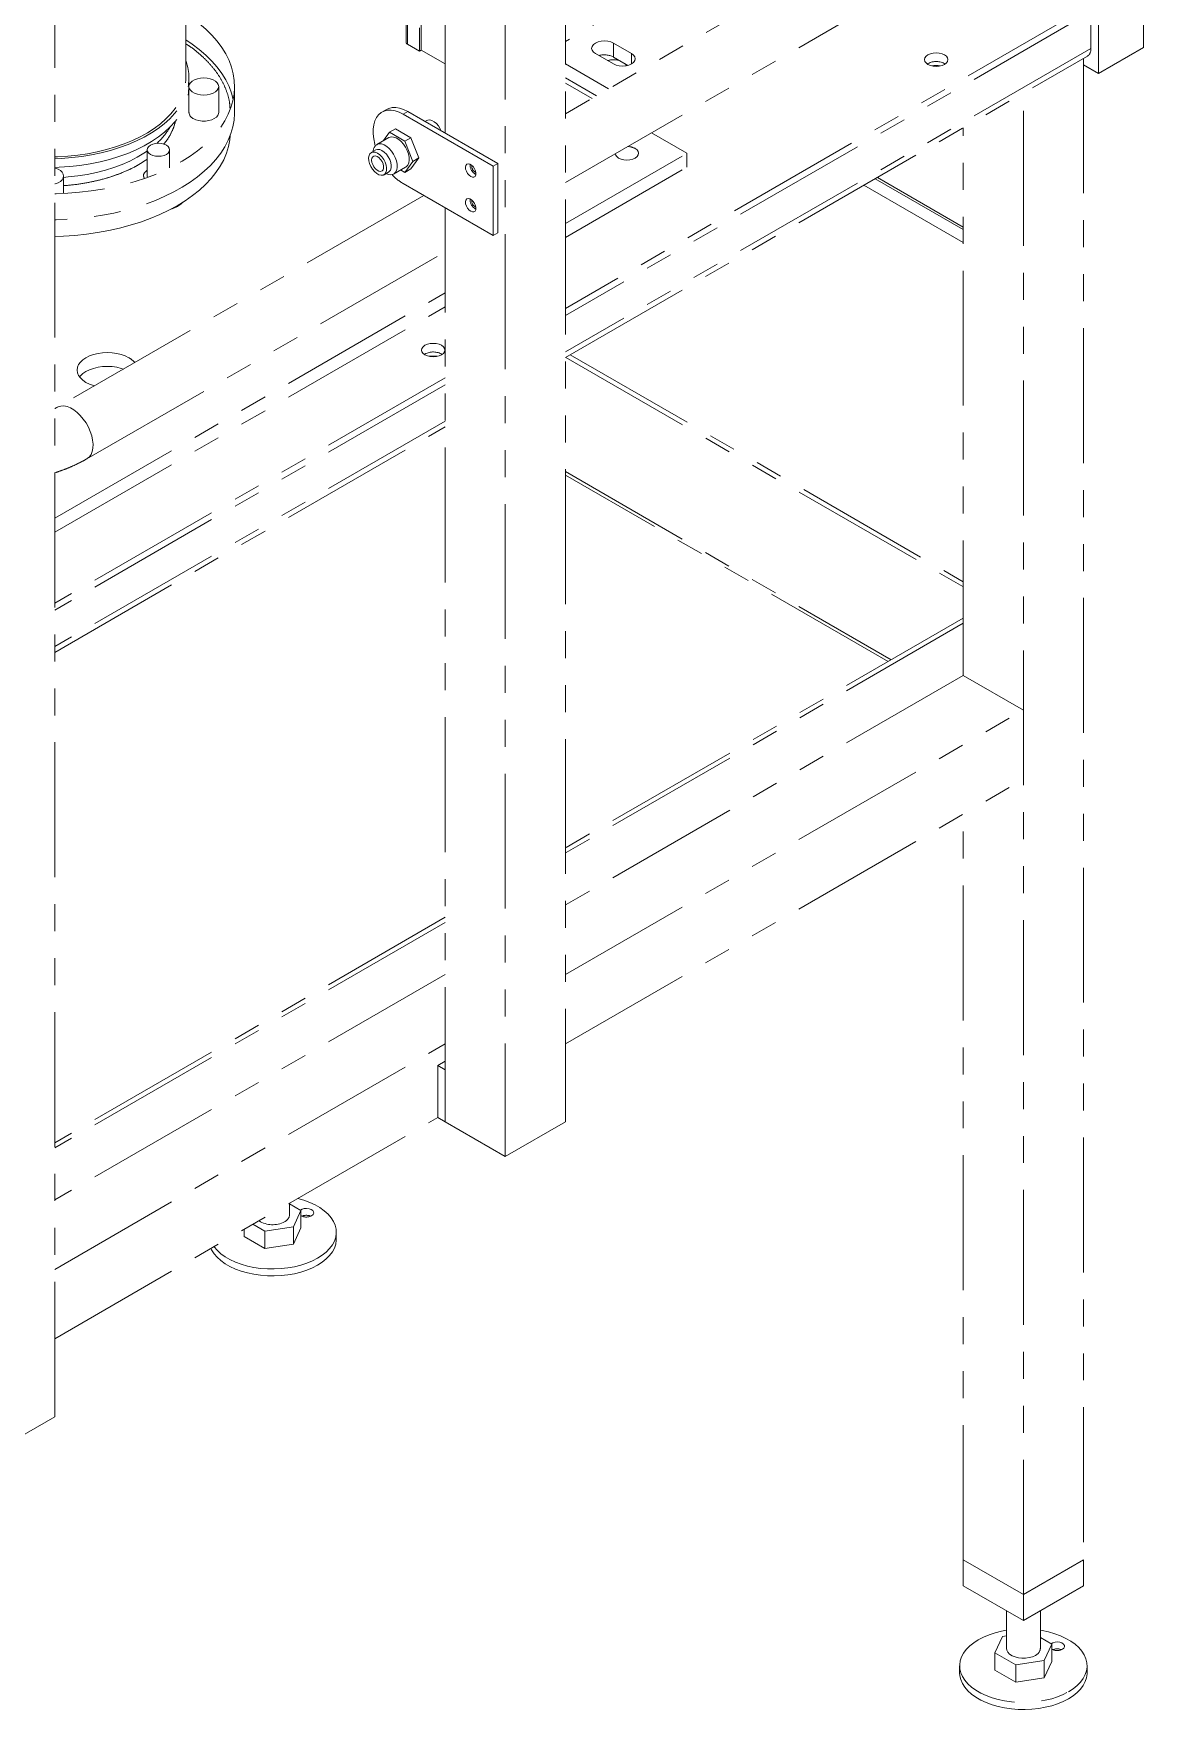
# Paper-space layout 'Blatt1' of a CAD drawing. Header units: millimetres. Extents: x 0 to 1189, y 0 to 841.
# Drawn here: x 898.5 to 950.7, y 113.1 to 192 of the extents above; entities that cross this region are included whole.
import ezdxf

# ---------------------------------------------------------------- set-up
doc = ezdxf.new("R2010")
doc.units = ezdxf.units.MM
doc.linetypes.add('PHANTOM', pattern=[12.7, 6.35, -1.27, 1.27, -1.27, 1.27, -1.27])

psp = doc.layouts.new('Blatt1')

# ---------------------------------------------------------------- linework, layer by layer
at = {"color": 7, "linetype": 'PHANTOM', "lineweight": 18}
for p, q in [((917.838, 187.308), (917.838, 260.388)), ((923.495, 260.388), (923.495, 140.765)), ((920.666, 258.755), (920.666, 139.132)), ((899.453, 126.886), (899.453, 246.509)), ((915.992, 230.788), (915.992, 191.594)), ((916.707, 191.227), (916.707, 230.421)), ((916.622, 230.372), (916.622, 191.178)), ((935.629, 195.226), (923.495, 188.221)), ((905.62, 189.919), (905.62, 194.652)), ((950.718, 194.449), (950.718, 191.346)), ((947.961, 193.184), (923.495, 179.06)), ((948.244, 193.021), (923.495, 178.733)), ((923.495, 184.988), (937.029, 192.801)), ((948.244, 191.306), (948.244, 193.021)), ((948.597, 190.122), (948.597, 193.225)), ((916.622, 191.178), (916.056, 191.504)), ((916.707, 191.227), (916.622, 191.178)), ((916.707, 191.227), (917.838, 190.574)), ((923.495, 176.748), (948.078, 190.94)), ((925.758, 190.571), (924.909, 191.061)), ((925.758, 191.551), (926.606, 191.061)), ((950.718, 191.346), (948.597, 190.122)), ((925.53, 189.396), (923.495, 190.571)), ((925.758, 190.898), (926.44, 190.504)), ((940.571, 190.591), (940.539, 190.571)), ((947.89, 190.831), (947.89, 120.144)), ((948.597, 190.122), (947.89, 190.53)), ((905.77, 189.51), (905.77, 189.919)), ((905.77, 189.51), (905.77, 188.285)), ((907.17, 188.285), (907.17, 189.51)), ((907.92, 188.285), (907.92, 189.51)), ((923.495, 189.918), (924.964, 189.07)), ((924.752, 188.947), (923.495, 189.673)), ((945.062, 118.512), (945.062, 189.198)), ((915.07, 188.427), (914.858, 188.305)), ((915.858, 188.206), (920.101, 185.757)), ((916.07, 188.328), (920.313, 185.879)), ((916.972, 187.909), (916.885, 187.858)), ((915.175, 187.102), (914.61, 186.776)), ((915.208, 187.356), (914.929, 186.96)), ((915.491, 187.52), (915.208, 187.356)), ((915.943, 186.932), (915.208, 187.356)), ((915.491, 187.52), (916.226, 187.095)), ((916.226, 187.095), (915.943, 186.932)), ((916.226, 187.095), (916.593, 186.148)), ((929.222, 186.367), (927.553, 187.331)), ((942.233, 161.788), (942.233, 187.566)), ((903.803, 186.53), (903.803, 185.306)), ((904.861, 185.673), (904.861, 186.53)), ((914.568, 186.521), (914.356, 186.398)), ((916.31, 185.985), (915.943, 186.932)), ((923.495, 183.06), (929.222, 186.367)), ((929.222, 186.367), (929.222, 185.714)), ((914.956, 185.359), (915.168, 185.482)), ((915.41, 185.39), (915.975, 185.717)), ((915.739, 185.58), (915.943, 185.462)), ((915.943, 185.462), (916.31, 185.985)), ((916.226, 185.626), (915.943, 185.462)), ((916.593, 186.148), (916.226, 185.626)), ((916.31, 185.985), (916.593, 186.148)), ((920.313, 185.879), (920.101, 185.757)), ((920.101, 185.757), (920.101, 182.49)), ((920.313, 185.879), (920.313, 182.613)), ((923.495, 182.407), (929.222, 185.714)), ((899.87, 184.475), (899.87, 185.296)), ((903.632, 185.317), (903.632, 185.306)), ((903.803, 185.306), (903.819, 185.231)), ((920.101, 182.49), (915.858, 184.94)), ((919.252, 185.389), (919.285, 185.372)), ((937.551, 184.863), (942.233, 182.16)), ((942.233, 182.772), (938.082, 185.169)), ((938.188, 185.23), (942.233, 182.895)), ((916.834, 184.376), (899.566, 174.408)), ((917.838, 140.765), (917.838, 183.797)), ((919.252, 183.756), (919.285, 183.739)), ((920.101, 182.49), (920.313, 182.613)), ((900.966, 171.983), (917.838, 181.723)), ((899.453, 169.181), (917.838, 179.795)), ((899.453, 168.528), (917.838, 179.141)), ((916.883, 176.917), (916.851, 176.896)), ((923.513, 176.759), (942.233, 165.952)), ((923.725, 176.881), (942.233, 166.197)), ((917.838, 175.794), (899.453, 165.181)), ((917.838, 175.468), (899.453, 164.855)), ((899.453, 162.869), (917.838, 173.483)), ((942.233, 164.482), (923.495, 153.665)), ((942.233, 164.238), (923.495, 153.42)), ((942.233, 161.788), (923.495, 150.971)), ((945.062, 160.155), (942.233, 161.788)), ((923.495, 147.705), (945.062, 160.155)), ((945.062, 160.155), (945.062, 156.889)), ((923.495, 144.439), (945.062, 156.889)), ((942.233, 120.144), (942.233, 155.256)), ((917.838, 150.399), (899.453, 139.786)), ((917.838, 150.154), (899.453, 139.541)), ((917.838, 147.705), (899.453, 137.092)), ((899.453, 133.826), (917.838, 144.439)), ((917.838, 143.623), (917.484, 143.419)), ((917.838, 143.214), (917.484, 143.419)), ((917.484, 143.419), (917.484, 140.969)), ((917.838, 143.214), (917.838, 140.765)), ((899.453, 130.56), (917.484, 140.969)), ((917.838, 140.765), (917.484, 140.969)), ((920.666, 139.132), (917.838, 140.765)), ((923.495, 140.765), (920.666, 139.132)), ((910.506, 136.39), (910.506, 136.941)), ((910.506, 136.908), (911.045, 136.597)), ((911.045, 136.597), (910.686, 135.825)), ((911.045, 135.781), (911.045, 136.597)), ((908.368, 135.706), (908.368, 135.367)), ((909.348, 135.618), (908.781, 135.945)), ((910.686, 135.825), (909.348, 135.618)), ((910.686, 135.825), (910.686, 135.008)), ((911.045, 135.781), (910.686, 135.008)), ((909.348, 134.801), (908.368, 135.367)), ((909.348, 135.618), (909.348, 134.801)), ((910.686, 135.008), (909.348, 134.801)), ((912.706, 135.247), (912.706, 135.574)), ((896.625, 125.253), (899.453, 126.886)), ((942.233, 120.144), (945.062, 118.512)), ((942.233, 118.92), (942.233, 120.144)), ((947.89, 120.144), (945.062, 118.512)), ((947.89, 120.144), (947.89, 118.92)), ((942.233, 118.92), (945.062, 117.287)), ((945.062, 117.287), (947.89, 118.92)), ((945.062, 118.512), (945.062, 117.287)), ((944.262, 117.749), (944.262, 115.98)), ((945.862, 115.98), (945.862, 117.749)), ((943.723, 115.773), (944.082, 116.546)), ((944.082, 116.546), (944.262, 116.573)), ((945.862, 116.498), (946.4, 116.187)), ((946.4, 116.187), (946.041, 115.414)), ((946.4, 115.37), (946.4, 116.187)), ((944.703, 115.207), (943.723, 115.773)), ((943.723, 115.773), (943.723, 114.956)), ((946.041, 115.414), (944.703, 115.207)), ((944.703, 115.207), (944.703, 114.391)), ((946.041, 115.414), (946.041, 114.598)), ((946.4, 115.37), (946.041, 114.598)), ((942.062, 115.163), (942.062, 114.837)), ((944.703, 114.391), (943.723, 114.956)), ((946.041, 114.598), (944.703, 114.391)), ((948.062, 114.837), (948.062, 115.163))]:
    psp.add_line(p, q, dxfattribs=at)
at = {"color": 8, "linetype": 'PHANTOM', "lineweight": 18}
for p, q in [((916.056, 191.504), (916.056, 230.698)), ((930.283, 195.551), (923.495, 191.633)), ((948.244, 191.306), (923.495, 177.019)), ((925.758, 191.551), (925.758, 190.898)), ((926.606, 190.571), (926.606, 191.061)), ((916.07, 188.328), (915.858, 188.206)), ((917.838, 173.753), (899.453, 163.14)), ((923.495, 171.38), (938.838, 162.523)), ((938.697, 162.441), (923.495, 171.217))]:
    psp.add_line(p, q, dxfattribs=at)
at = {"color": 7, "linetype": 'PHANTOM', "lineweight": 18, "flags": 128}
for points in [[(905.62, 192.924), (905.918, 192.726), (906.257, 192.473), (906.569, 192.207), (906.85, 191.931), (907.101, 191.645), (907.319, 191.35), (907.505, 191.048), (907.657, 190.74), (907.775, 190.427), (907.858, 190.11), (907.907, 189.791), (907.92, 189.47), (907.898, 189.15), (907.841, 188.831), (907.749, 188.515), (907.622, 188.203), (907.462, 187.896), (907.268, 187.596), (907.041, 187.303), (906.783, 187.019), (906.494, 186.746), (906.175, 186.483), (905.828, 186.233), (905.455, 185.996), (905.056, 185.773), (904.634, 185.565), (904.189, 185.373), (903.724, 185.197), (903.241, 185.039), (902.742, 184.899), (902.228, 184.777), (901.702, 184.675), (901.166, 184.592), (900.621, 184.529), (900.071, 184.486), (899.517, 184.463), (899.453, 184.462)], [(905.62, 191.699), (905.918, 191.502), (906.257, 191.248), (906.569, 190.983), (906.85, 190.706), (907.101, 190.42), (907.319, 190.126), (907.505, 189.823), (907.657, 189.515), (907.775, 189.202), (907.856, 188.898)], [(924.909, 191.061), (924.814, 191.133), (924.754, 191.216), (924.733, 191.306), (924.754, 191.396), (924.814, 191.479), (924.909, 191.551), (925.033, 191.606), (925.178, 191.641), (925.333, 191.652), (925.489, 191.641), (925.633, 191.606), (925.758, 191.551)], [(926.606, 191.061), (926.701, 190.989), (926.761, 190.906), (926.782, 190.816), (926.761, 190.727), (926.701, 190.643), (926.606, 190.571), (926.482, 190.516), (926.337, 190.482), (926.182, 190.47), (926.027, 190.482), (925.882, 190.516), (925.758, 190.571)], [(940.571, 191), (940.685, 191.05), (940.818, 191.082), (940.96, 191.093), (941.103, 191.082), (941.235, 191.05), (941.349, 191), (941.437, 190.934), (941.492, 190.857), (941.51, 190.775), (941.492, 190.693), (941.437, 190.616), (941.349, 190.551), (941.235, 190.5), (941.103, 190.469), (940.96, 190.458), (940.818, 190.469), (940.685, 190.5), (940.571, 190.551), (940.484, 190.616), (940.429, 190.693), (940.41, 190.775), (940.429, 190.857), (940.484, 190.934), (940.571, 191)], [(899.453, 186.112), (899.772, 186.124), (900.25, 186.16), (900.723, 186.215), (901.187, 186.291), (901.64, 186.385), (902.08, 186.499), (902.505, 186.631), (902.912, 186.78), (903.299, 186.946), (903.664, 187.128), (904.005, 187.325), (904.32, 187.535), (904.607, 187.759), (904.866, 187.993), (905.094, 188.239), (905.291, 188.493), (905.455, 188.754), (905.585, 189.022), (905.681, 189.295), (905.743, 189.571), (905.769, 189.849), (905.76, 190.127), (905.716, 190.404), (905.638, 190.679), (905.62, 190.726)], [(926.306, 190.581), (926.328, 190.556), (926.367, 190.487)], [(899.453, 186.199), (899.587, 186.203), (900.061, 186.231), (900.531, 186.279), (900.993, 186.347), (901.445, 186.434), (901.884, 186.541), (902.309, 186.666), (902.717, 186.808), (903.105, 186.968), (903.471, 187.144), (903.815, 187.335), (904.133, 187.54), (904.423, 187.758), (904.685, 187.988), (904.917, 188.228), (905.118, 188.478), (905.286, 188.735), (905.421, 188.999), (905.521, 189.268), (905.587, 189.541), (905.618, 189.815), (905.62, 189.919)], [(899.453, 185.704), (899.664, 185.711), (900.154, 185.743), (900.639, 185.796), (901.116, 185.869), (901.582, 185.964), (902.034, 186.077), (902.47, 186.211), (902.888, 186.362), (903.285, 186.531), (903.66, 186.717), (904.009, 186.919), (904.33, 187.135), (904.624, 187.364), (904.886, 187.605), (905.117, 187.857), (905.314, 188.118), (905.477, 188.387), (905.605, 188.662), (905.697, 188.942), (905.752, 189.226), (905.77, 189.51)], [(905.77, 189.51), (905.788, 189.6), (905.84, 189.686), (905.923, 189.762), (906.034, 189.826), (906.167, 189.874), (906.315, 189.904), (906.47, 189.914), (906.626, 189.904), (906.774, 189.874), (906.907, 189.826), (907.018, 189.762), (907.101, 189.686), (907.153, 189.6), (907.17, 189.51), (907.153, 189.42), (907.101, 189.335), (907.018, 189.258), (906.907, 189.194), (906.774, 189.146), (906.626, 189.116), (906.47, 189.106), (906.315, 189.116), (906.167, 189.146), (906.034, 189.194), (905.923, 189.258), (905.84, 189.335), (905.788, 189.42), (905.77, 189.51)], [(907.92, 188.285), (907.92, 188.245), (907.898, 187.925), (907.841, 187.606), (907.749, 187.29), (907.622, 186.978), (907.462, 186.671), (907.268, 186.371), (907.041, 186.078), (906.783, 185.795), (906.494, 185.521), (906.175, 185.258), (905.828, 185.008), (905.455, 184.771), (905.056, 184.548), (904.634, 184.34), (904.189, 184.148), (903.724, 183.972), (903.241, 183.814), (902.742, 183.674), (902.228, 183.553), (901.702, 183.45), (901.166, 183.367), (900.621, 183.304), (900.071, 183.261), (899.517, 183.238), (899.453, 183.237)], [(905.975, 188), (906.098, 187.943), (906.239, 187.904), (906.392, 187.884), (906.549, 187.884), (906.702, 187.904), (906.843, 187.943), (906.965, 188), (907.063, 188.07), (907.131, 188.152), (907.166, 188.24), (907.17, 188.285)], [(914.545, 186.724), (914.526, 186.795), (914.473, 187.04), (914.447, 187.276), (914.447, 187.499), (914.473, 187.704), (914.526, 187.889), (914.602, 188.049), (914.703, 188.181), (914.825, 188.284), (914.966, 188.355), (915.123, 188.392), (915.295, 188.396), (915.477, 188.365), (915.666, 188.302), (915.858, 188.206)], [(915.07, 188.427), (915.178, 188.477), (915.335, 188.515), (915.507, 188.518), (915.689, 188.488), (915.878, 188.424), (916.07, 188.328)], [(916.972, 187.909), (917.016, 187.927), (917.108, 187.936), (917.21, 187.91), (917.317, 187.851), (917.42, 187.763), (917.514, 187.652), (917.593, 187.524), (917.64, 187.422)], [(905.216, 183.897), (905.591, 184.128), (905.94, 184.372), (906.26, 184.629), (906.552, 184.897), (906.813, 185.175), (907.043, 185.462), (907.241, 185.757), (907.405, 186.059), (907.535, 186.366), (907.632, 186.678), (907.693, 186.992), (907.714, 187.194)], [(915.292, 187.138), (915.194, 187.112), (915.175, 187.102)], [(915.975, 185.717), (916, 185.733), (916.07, 185.807), (916.117, 185.91), (916.139, 186.037), (916.135, 186.18), (916.104, 186.335), (916.049, 186.493), (915.972, 186.647), (915.876, 186.79), (915.766, 186.915), (915.647, 187.016), (915.524, 187.089), (915.404, 187.131), (915.292, 187.138)], [(903.811, 186.478), (903.65, 186.369), (903.331, 186.178), (902.988, 186.001), (902.622, 185.84), (902.236, 185.696), (901.833, 185.569), (901.413, 185.461), (900.981, 185.371), (900.537, 185.301), (900.086, 185.25), (899.862, 185.233)], [(903.958, 186.314), (903.874, 186.378), (903.821, 186.451), (903.803, 186.53), (903.821, 186.609), (903.874, 186.683), (903.958, 186.746), (904.068, 186.795), (904.195, 186.825), (904.332, 186.836), (904.469, 186.825), (904.597, 186.795), (904.706, 186.746), (904.79, 186.683), (904.843, 186.609), (904.861, 186.53), (904.843, 186.451), (904.79, 186.378), (904.706, 186.314), (904.597, 186.266), (904.469, 186.235), (904.332, 186.225), (904.195, 186.235), (904.068, 186.266), (903.958, 186.314)], [(914.444, 186.425), (914.359, 186.4), (914.293, 186.342), (914.25, 186.255), (914.232, 186.144), (914.241, 186.016), (914.276, 185.88), (914.335, 185.744), (914.414, 185.616), (914.508, 185.505), (914.612, 185.417), (914.718, 185.358), (914.82, 185.332), (914.913, 185.34), (914.989, 185.382), (915.044, 185.456), (915.074, 185.556), (915.079, 185.676), (915.057, 185.809), (915.009, 185.946), (914.94, 186.079), (914.853, 186.199), (914.753, 186.3), (914.647, 186.374), (914.542, 186.416), (914.444, 186.425)], [(914.797, 185.514), (914.719, 185.524), (914.635, 185.565), (914.553, 185.634), (914.48, 185.725), (914.422, 185.83), (914.386, 185.938), (914.373, 186.042), (914.386, 186.131), (914.422, 186.198), (914.48, 186.236), (914.553, 186.242), (914.635, 186.217), (914.719, 186.161), (914.797, 186.08), (914.863, 185.981), (914.911, 185.873), (914.936, 185.766), (914.936, 185.669), (914.911, 185.59), (914.863, 185.537), (914.797, 185.514)], [(914.656, 186.548), (914.571, 186.523), (914.568, 186.521)], [(915.168, 185.482), (915.201, 185.505), (915.256, 185.578), (915.286, 185.678), (915.291, 185.798), (915.269, 185.931), (915.222, 186.068), (915.152, 186.201), (915.065, 186.322), (914.965, 186.422), (914.859, 186.496), (914.754, 186.539), (914.656, 186.548)], [(915.045, 185.41), (915.121, 185.378), (915.238, 185.353), (915.344, 185.363), (915.434, 185.406), (915.504, 185.481), (915.552, 185.584), (915.574, 185.71), (915.569, 185.854), (915.539, 186.008), (915.483, 186.166), (915.406, 186.32), (915.31, 186.463), (915.2, 186.588), (915.081, 186.69), (914.959, 186.763), (914.839, 186.804), (914.727, 186.812), (914.727, 186.812)], [(926.783, 186.591), (926.87, 186.525), (926.925, 186.449), (926.944, 186.367), (926.925, 186.285), (926.87, 186.208), (926.783, 186.142), (926.669, 186.092), (926.536, 186.06), (926.394, 186.049), (926.252, 186.06), (926.119, 186.092), (926.005, 186.142), (925.918, 186.208), (925.863, 186.285), (925.845, 186.345)], [(899.453, 185.666), (899.474, 185.66), (899.607, 185.612), (899.718, 185.548), (899.801, 185.471), (899.853, 185.386), (899.87, 185.296), (899.853, 185.206), (899.801, 185.121), (899.718, 185.044), (899.607, 184.98), (899.474, 184.932), (899.453, 184.926)], [(899.87, 184.845), (899.973, 184.853), (900.425, 184.898), (900.871, 184.964), (901.306, 185.049), (901.729, 185.153), (902.137, 185.275), (902.528, 185.415), (902.898, 185.571), (903.247, 185.744), (903.572, 185.932), (903.803, 186.084)], [(919.04, 185.266), (918.96, 185.328), (918.888, 185.415), (918.833, 185.516), (918.8, 185.621), (918.793, 185.718), (918.813, 185.798), (918.858, 185.851), (918.922, 185.872), (918.999, 185.858), (919.081, 185.811), (919.158, 185.736), (919.222, 185.641), (919.267, 185.536), (919.287, 185.434), (919.28, 185.344), (919.247, 185.276), (919.192, 185.239), (919.12, 185.236), (919.04, 185.266)], [(899.453, 182.454), (899.855, 182.467), (900.399, 182.503), (900.939, 182.558), (901.471, 182.634), (901.994, 182.728), (902.506, 182.842), (903.003, 182.975), (903.485, 183.126), (903.949, 183.294), (904.393, 183.479), (904.816, 183.681), (905.216, 183.897)], [(919.04, 183.633), (918.96, 183.695), (918.888, 183.781), (918.833, 183.882), (918.8, 183.988), (918.793, 184.085), (918.813, 184.165), (918.858, 184.218), (918.922, 184.239), (918.999, 184.225), (919.081, 184.178), (919.158, 184.103), (919.222, 184.008), (919.267, 183.903), (919.287, 183.8), (919.28, 183.711), (919.247, 183.643), (919.192, 183.606), (919.12, 183.603), (919.04, 183.633)], [(901.317, 175.418), (901.281, 175.429), (901.09, 175.496), (900.92, 175.58), (900.775, 175.678), (900.658, 175.788), (900.573, 175.907), (900.521, 176.033), (900.503, 176.162), (900.521, 176.29), (900.573, 176.416), (900.658, 176.535), (900.775, 176.645), (900.92, 176.743), (901.09, 176.827), (901.281, 176.895), (901.488, 176.944), (901.705, 176.974), (901.928, 176.984), (902.151, 176.974), (902.368, 176.944), (902.575, 176.895), (902.766, 176.827), (902.936, 176.743), (902.936, 176.743)], [(916.883, 177.325), (916.997, 177.375), (917.13, 177.407), (917.272, 177.418), (917.415, 177.407), (917.547, 177.375), (917.661, 177.325), (917.749, 177.259), (917.804, 177.183), (917.822, 177.1), (917.804, 177.018), (917.749, 176.942), (917.661, 176.876), (917.547, 176.825), (917.415, 176.794), (917.272, 176.783), (917.13, 176.794), (916.997, 176.825), (916.883, 176.876), (916.796, 176.942), (916.741, 177.018), (916.722, 177.1), (916.741, 177.183), (916.796, 177.259), (916.883, 177.325)], [(902.682, 176.206), (902.575, 176.241), (902.368, 176.291), (902.151, 176.321), (901.928, 176.331), (901.705, 176.321), (901.488, 176.291), (901.281, 176.241), (901.09, 176.174), (900.92, 176.09), (900.775, 175.992), (900.658, 175.882), (900.62, 175.835)], [(911.828, 134.349), (912.045, 134.489), (912.234, 134.641), (912.394, 134.804), (912.522, 134.976), (912.618, 135.156), (912.679, 135.34), (912.705, 135.527), (912.696, 135.714), (912.653, 135.9), (912.574, 136.082), (912.462, 136.258), (912.318, 136.426), (912.143, 136.584), (911.939, 136.73), (911.71, 136.863), (911.456, 136.98), (911.183, 137.081), (910.893, 137.164)], [(911.017, 136.613), (911.094, 136.657), (911.197, 136.686), (911.312, 136.694), (911.424, 136.68), (911.523, 136.646), (911.598, 136.596), (911.64, 136.534), (911.645, 136.467), (911.612, 136.403), (911.545, 136.349), (911.545, 136.349)], [(911.828, 134.022), (912.045, 134.162), (912.234, 134.314), (912.394, 134.478), (912.522, 134.65), (912.618, 134.829), (912.679, 135.013), (912.705, 135.2), (912.706, 135.247)], [(906.806, 134.804), (906.838, 134.739), (906.95, 134.563), (907.095, 134.395), (907.27, 134.237), (907.473, 134.09), (907.703, 133.958), (907.956, 133.84), (908.23, 133.739), (908.521, 133.656), (908.826, 133.591), (909.141, 133.546), (909.463, 133.521), (909.787, 133.516), (910.111, 133.531), (910.43, 133.566), (910.741, 133.621), (911.039, 133.695), (911.322, 133.788), (911.586, 133.897), (911.828, 134.022)], [(906.951, 134.888), (907.095, 134.721), (907.27, 134.563), (907.473, 134.417), (907.703, 134.285), (907.956, 134.167), (908.23, 134.066), (908.521, 133.983), (908.826, 133.918), (909.141, 133.873), (909.463, 133.847), (909.787, 133.842), (910.111, 133.858), (910.43, 133.893), (910.741, 133.948), (911.039, 134.022), (911.322, 134.114), (911.586, 134.224), (911.828, 134.349)], [(944.262, 116.833), (944.027, 116.789), (943.729, 116.715), (943.446, 116.623), (943.182, 116.513), (942.94, 116.388), (942.723, 116.248), (942.534, 116.096), (942.374, 115.933), (942.246, 115.761), (942.15, 115.581), (942.089, 115.397), (942.063, 115.21), (942.071, 115.023), (942.115, 114.837), (942.194, 114.655), (942.306, 114.479), (942.45, 114.311), (942.625, 114.153), (942.829, 114.007), (943.058, 113.874), (943.311, 113.757), (943.585, 113.656), (943.876, 113.573), (944.181, 113.508), (944.496, 113.463), (944.818, 113.437), (945.143, 113.432), (945.467, 113.447), (945.786, 113.483), (946.096, 113.538), (946.395, 113.612), (946.677, 113.704), (946.941, 113.814), (947.183, 113.939), (947.183, 113.939)], [(947.183, 113.939), (947.4, 114.078), (947.589, 114.231), (947.749, 114.394), (947.878, 114.566), (947.973, 114.745), (948.034, 114.93), (948.06, 115.117), (948.052, 115.304), (948.008, 115.49), (947.929, 115.672), (947.817, 115.848), (947.673, 116.016), (947.498, 116.174), (947.295, 116.32), (947.065, 116.453), (946.812, 116.57), (946.538, 116.671), (946.247, 116.754), (945.942, 116.819), (945.862, 116.833)], [(946.372, 116.203), (946.449, 116.246), (946.553, 116.276), (946.667, 116.284), (946.78, 116.27), (946.879, 116.236), (946.953, 116.185), (946.995, 116.123), (947, 116.057), (946.967, 115.993), (946.9, 115.939), (946.9, 115.939)], [(944.262, 115.98), (944.276, 115.893), (944.327, 115.797), (944.412, 115.711), (944.527, 115.636), (944.668, 115.578), (944.827, 115.538), (944.997, 115.52), (945.17, 115.522), (945.337, 115.546), (945.492, 115.591), (945.627, 115.653)], [(942.062, 114.837), (942.071, 114.696), (942.115, 114.51), (942.194, 114.328), (942.306, 114.152), (942.45, 113.984), (942.625, 113.826), (942.829, 113.68), (943.058, 113.548), (943.311, 113.43), (943.585, 113.329), (943.876, 113.246), (944.181, 113.181), (944.496, 113.136), (944.818, 113.111), (945.143, 113.106), (945.467, 113.121), (945.786, 113.156), (946.096, 113.211), (946.395, 113.285), (946.677, 113.378), (946.941, 113.487), (947.183, 113.612)], [(947.183, 113.612), (947.4, 113.752), (947.589, 113.904), (947.749, 114.067), (947.878, 114.24), (947.973, 114.419), (948.034, 114.603), (948.06, 114.79), (948.062, 114.837)]]:
    psp.add_lwpolyline(points, dxfattribs=at)
at = {"color": 8, "linetype": 'PHANTOM', "lineweight": 18, "flags": 128}
psp.add_lwpolyline([(899.565, 174.407), (899.61, 174.43), (899.737, 174.467), (899.878, 174.471), (900.029, 174.442), (900.187, 174.381), (900.346, 174.289), (900.503, 174.168), (900.654, 174.023), (900.795, 173.856), (900.923, 173.672), (901.033, 173.475), (901.124, 173.272), (901.192, 173.066), (901.236, 172.864), (901.256, 172.67), (901.249, 172.49), (901.217, 172.328), (901.161, 172.189), (901.081, 172.075), (900.98, 171.991), (900.966, 171.982)], dxfattribs=at)
at = {"color": 7, "linetype": 'PHANTOM', "lineweight": 18}
for centre, radius, start, end in [((916.102, 191.605), 0.111, 185.6948, 245.62534), ((925.331, 190.07), 0.932, 62.73246, 105.94675), ((947.852, 191.263), 0.394, 305.01333, 6.29885), ((925.757, 189.746), 1.024, 72.91015, 105.69539), ((940.959, 189.864), 0.824, 59.10816, 118.01028), ((940.96, 189.437), 1.058, 79.5544, 100.4456), ((902.672, 188.432), 2.519, 319.55619, 347.10402), ((906.113, 188.315), 0.344, 184.91931, 246.40083), ((902.144, 189.178), 3.155, 311.94676, 329.69407), ((914.794, 186.469), 0.349, 101.06282, 183.17081), ((926.414, 185.9), 0.783, 61.88062, 88.68978), ((919.512, 185.823), 0.506, 176.45435, 239.09492), ((919.416, 185.769), 0.331, 173.54929, 246.44534), ((917.101, 187.032), 2.434, 223.39564, 239.2935), ((904.625, 184.914), 1.212, 284.91282, 315.0818), ((919.512, 184.19), 0.506, 176.45435, 239.09492), ((919.416, 184.136), 0.331, 173.54929, 246.44533), ((902.464, 175.881), 0.983, 40.08974, 61.2982), ((917.27, 176.189), 0.824, 59.10816, 118.01028), ((917.272, 175.763), 1.058, 79.5544, 100.4456), ((909.711, 137.121), 1.197, 237.55539, 297.94148), ((910.112, 136.426), 0.396, 293.81015, 354.86971), ((911.298, 136.818), 0.53, 241.48925, 297.82507), ((911.297, 135.82), 0.549, 67.95069, 112.04931), ((945.468, 116.015), 0.396, 293.81015, 354.86971), ((946.653, 116.407), 0.53, 241.48925, 297.82507), ((946.653, 115.41), 0.549, 67.95069, 112.04931)]:
    psp.add_arc(centre, radius, start, end, dxfattribs=at)
for points, knots in [([(905.62, 191.518), (905.674, 191.485), (905.918, 191.332), (906.288, 191.031), (906.724, 190.616), (907.082, 190.177), (907.366, 189.721), (907.568, 189.25), (907.686, 188.821), (907.701, 188.549), (907.707, 188.439)], [0, 0, 0, 0, 0.040574, 0.184146, 0.327719, 0.471292, 0.614864, 0.758437, 0.902009, 1, 1, 1, 1]), ([(904.576, 186.799), (904.624, 186.852), (904.791, 187.04), (904.972, 187.388), (905.106, 187.7), (905.123, 187.867), (905.125, 187.884)], [0, 0, 0, 0, 0.1577459, 0.5563274, 0.9549088, 1, 1, 1, 1]), ([(899.87, 184.848), (899.898, 184.849), (900.187, 184.859), (900.727, 184.934), (901.473, 185.075), (902.179, 185.277), (902.832, 185.53), (903.382, 185.802), (903.677, 186.006), (903.803, 186.093)], [0, 0, 0, 0, 0.018119, 0.188756, 0.359394, 0.530031, 0.700669, 0.871306, 1, 1, 1, 1]), ([(903.673, 185.186), (903.655, 185.226), (903.612, 185.316), (903.66, 185.455), (903.76, 185.529), (903.803, 185.562)], [0, 0, 0, 0, 0.303024, 0.695459, 1, 1, 1, 1]), ([(899.565, 174.408), (899.547, 174.398), (899.513, 174.376), (899.473, 174.356), (899.453, 174.346)], [0, 0, 0, 0, 0.4961755, 1, 1, 1, 1]), ([(899.453, 171.322), (899.569, 171.361), (899.807, 171.44), (900.154, 171.577), (900.497, 171.733), (900.768, 171.868), (900.919, 171.958), (900.964, 171.984)], [0, 0, 0, 0, 0.21375, 0.440363, 0.669277, 0.900127, 1, 1, 1, 1])]:
    psp.add_open_spline(points, degree=3, knots=knots, dxfattribs=at)

doc.saveas('drawing.dxf')
